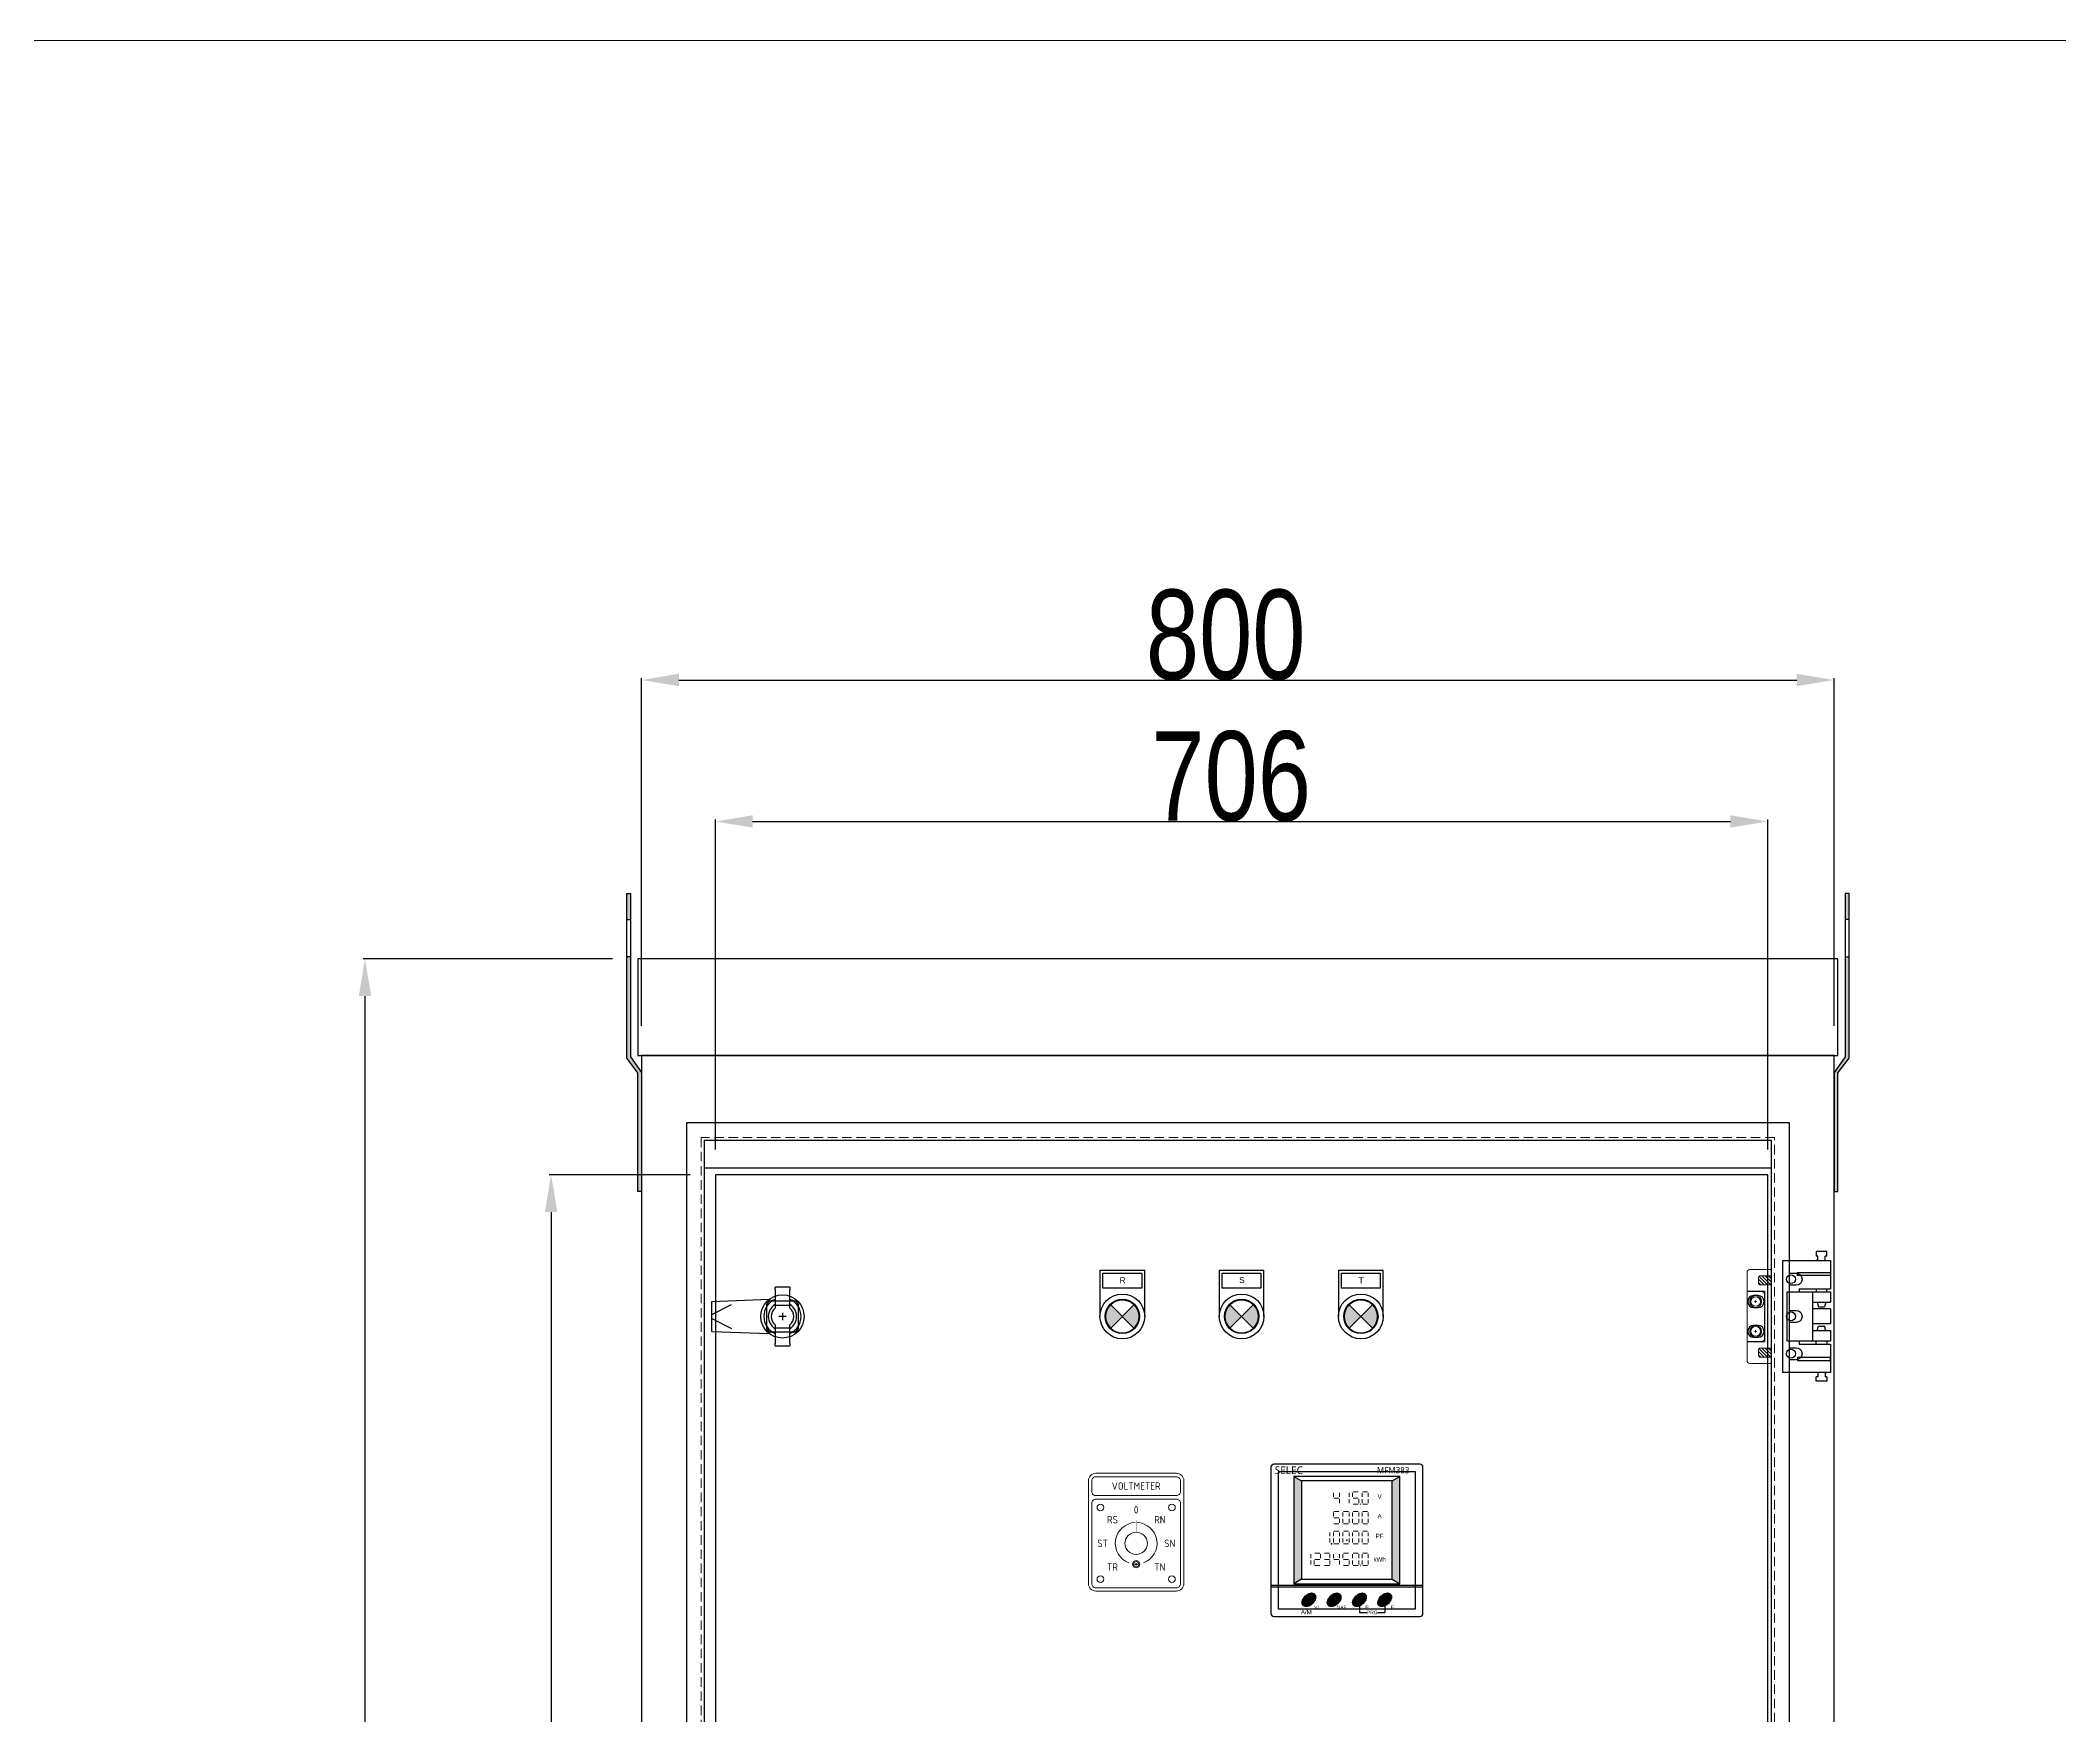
# Model space of a CAD drawing. Header units: inches. Extents: x 21 to 136330, y 8 to 58290.
# Drawn here: x 3099 to 4454, y 34556 to 35680 of the extents above; entities that cross this region are included whole.
import ezdxf
from ezdxf.enums import TextEntityAlignment as Align

# ---------------------------------------------------------------- set-up
doc = ezdxf.new("R2010")
doc.units = ezdxf.units.IN
doc.header["$MEASUREMENT"] = 0
doc.set_wipeout_variables(frame=1)
doc.linetypes.add('HIDDEN', pattern=[9.525, 6.35, -3.175])
doc.linetypes.add('HIDDEN2', pattern=[4.7625, 3.175, -1.5875])
for name, color, linetype, lineweight in [('0 TĂNG CỨNG', 7, 'Continuous', 15), ('01', 7, 'HIDDEN2', 13), ('07', 5, 'Continuous', 5), ('@.0.DM. NÉT ĐỨT', 8, 'HIDDEN', 9), ('hw_Text', 7, 'Continuous', 13)]:
    doc.layers.add(name, color=color, linetype=linetype, lineweight=lineweight)
for name, color, linetype in [('@.0.DM. NÉT CHÍNH', 7, 'Continuous'), ('@.DM. NÉT CẮT', 2, 'Continuous'), ('@.DM. THIẾT BỊ', 7, 'Continuous')]:
    doc.layers.add(name, color=color, linetype=linetype)
doc.layers.add('@.DM. KÍCH THƯỚC', color=8, linetype='Continuous', transparency=0.2)
doc.layers.add('@.DM. KÍCH THƯỚC @ 1', color=8, linetype='Continuous', transparency=0.2)
doc.styles.add('1_Segoe UI', font='segoeui.ttf')
doc.styles.add('ARIAL', font='arial.ttf')
doc.styles.add('Arial-Black', font='')
doc.styles.add('roman', font='roman.shx', dxfattribs={"width": 0.8})
doc.styles.add('Tahoma (Input Text)', font='tahoma.ttf')
doc.styles.add('VnArial', font='')
doc.styles.add('WD_IEC', font='isocp2.shx')
doc.styles.get('Arial-Black').set_extended_font_data('Arial Black')
doc.styles.get('VnArial').set_extended_font_data('.VnArial')
doc.dimstyles.new('Kích thước Duy Mạnh', dxfattribs={"dimtxt": 30, "dimasz": 25, "dimexe": 1.25, "dimexo": 20, "dimtad": 1, "dimdec": 1, "dimtxsty": 'roman', "dimcen": 2.5, "dimclrd": 8, "dimclre": 8, "dimclrt": 2, "dimadec": 0, "dimazin": 0, "dimtfac": 1, "dimtdec": 1, "dimtix": 1, "dimtmove": 0, "dimatfit": 3, "dimfxl": 1, "dimtfillclr": 1, "dimarcsym": 0})

# ---------------------------------------------------------------- blocks, each defined once
blk = doc.blocks.new('KHUNG KT1')
at = {"color": 7}
blk.add_lwpolyline([(0, 0), (7128, 0), (7128, -5040), (0, -5040)], close=True, dxfattribs=at)
at = {"color": 1, "style": 'Tahoma (Input Text)', "flags": 8}
for tag, p in [('#01', (328.9, -4851.1)), ('#03', (1514.7, -4846.3)), ('#05', (2819, -4851.1)), ('#07', (4424, -4851.1)), ('#09', (5172.9, -4851.1)), ('#02', (189.8, -4995.1)), ('#04', (1755.3, -4995.1)), ('#06', (2727.8, -4995.1)), ('#08', (4382.7, -4995.1)), ('#10', (5172.9, -4995.1))]:
    blk.add_attdef(tag, p, '', height=60, dxfattribs=at)
blk.add_attdef('#11', text='', height=60, dxfattribs=at).set_placement((6996, -4961.6), align=Align.CENTER)
at = {"layer": '0 TĂNG CỨNG', "color": 1, "style": 'ARIAL'}
blk.add_attdef('#12', (852.8, -4987.6), '', height=60, dxfattribs=at)
blk = doc.blocks.new('*D511')
at = {"layer": '@.DM. KÍCH THƯỚC', "color": 8, "lineweight": -2, "transparency": 16777216}
for p, q in [((3535.1, 34918.7), (3440.7, 34918.7)), ((3535.1, 33728.7), (3440.7, 33728.7))]:
    blk.add_line(p, q, dxfattribs=at)
at = {"layer": '@.DM. KÍCH THƯỚC', "lineweight": -2, "transparency": 16777216}
blk.add_line((3441.9, 34893.7), (3441.9, 33753.7), dxfattribs=at)
at = {"layer": '@.DM. KÍCH THƯỚC', "transparency": 16777216}
for points in [[(3437.7, 34893.7), (3446.1, 34893.7), (3441.9, 34918.7)], [(3437.7, 33753.7), (3446.1, 33753.7), (3441.9, 33728.7)]]:
    blk.add_solid(points, dxfattribs=at)
at = {"layer": 'Defpoints', "color": 0, "transparency": 16777216}
for p in [(3555.1, 34918.7), (3441.9, 33728.7), (3555.1, 33728.7)]:
    blk.add_point(p, dxfattribs=at)
at = {"layer": '@.DM. KÍCH THƯỚC', "color": 2, "transparency": 16777216, "insert": (3381.3, 34248.3), "char_height": 60, "attachment_point": 1, "rotation": 90, "style": 'roman'}
blk.add_mtext('1190', dxfattribs=at)
blk = doc.blocks.new('*D512')
at = {"layer": '@.DM. KÍCH THƯỚC', "color": 8, "lineweight": -2, "transparency": 16777216}
for p, q in [((3552.1, 34935.7), (3552.1, 35157)), ((4258.1, 34935.7), (4258.1, 35157))]:
    blk.add_line(p, q, dxfattribs=at)
at = {"layer": '@.DM. KÍCH THƯỚC', "lineweight": -2, "transparency": 16777216}
blk.add_line((3577.1, 35155.7), (4233.1, 35155.7), dxfattribs=at)
at = {"layer": '@.DM. KÍCH THƯỚC', "transparency": 16777216}
for points in [[(3577.1, 35159.9), (3577.1, 35151.6), (3552.1, 35155.7)], [(4233.1, 35159.9), (4233.1, 35151.6), (4258.1, 35155.7)]]:
    blk.add_solid(points, dxfattribs=at)
at = {"layer": 'Defpoints', "color": 0, "transparency": 16777216}
for p in [(4258.1, 35155.7), (3552.1, 34915.7), (4258.1, 34915.7)]:
    blk.add_point(p, dxfattribs=at)
at = {"layer": '@.DM. KÍCH THƯỚC', "color": 2, "transparency": 16777216, "insert": (3844.6, 35216.3), "char_height": 60, "attachment_point": 1, "style": 'roman'}
blk.add_mtext('706', dxfattribs=at)
blk = doc.blocks.new('*D517')
at = {"layer": '@.DM. KÍCH THƯỚC', "color": 8, "lineweight": -2, "transparency": 16777216}
for p, q in [((3483.1, 35063.6), (3315.8, 35063.6)), ((3485.7, 33563.7), (3315.8, 33563.7))]:
    blk.add_line(p, q, dxfattribs=at)
at = {"layer": '@.DM. KÍCH THƯỚC', "lineweight": -2, "transparency": 16777216}
blk.add_line((3317, 35038.6), (3317, 33588.7), dxfattribs=at)
at = {"layer": '@.DM. KÍCH THƯỚC', "transparency": 16777216}
for points in [[(3312.9, 35038.6), (3321.2, 35038.6), (3317, 35063.6)], [(3312.9, 33588.7), (3321.2, 33588.7), (3317, 33563.7)]]:
    blk.add_solid(points, dxfattribs=at)
at = {"layer": 'Defpoints', "color": 0, "transparency": 16777216}
for p in [(3503.1, 35063.6), (3317, 33563.7), (3505.7, 33563.7)]:
    blk.add_point(p, dxfattribs=at)
at = {"layer": '@.DM. KÍCH THƯỚC', "color": 2, "transparency": 16777216, "insert": (3256.4, 34233.7), "char_height": 60, "attachment_point": 1, "rotation": 90, "style": 'roman'}
blk.add_mtext('1500', dxfattribs=at)
blk = doc.blocks.new('*D518')
at = {"layer": '@.DM. KÍCH THƯỚC', "color": 8, "lineweight": -2, "transparency": 16777216}
for p, q in [((3502.6, 35018.7), (3502.6, 35251.9)), ((4302.6, 35018.7), (4302.6, 35251.9))]:
    blk.add_line(p, q, dxfattribs=at)
at = {"layer": '@.DM. KÍCH THƯỚC', "lineweight": -2, "transparency": 16777216}
blk.add_line((3527.6, 35250.6), (4277.6, 35250.6), dxfattribs=at)
at = {"layer": '@.DM. KÍCH THƯỚC', "transparency": 16777216}
for points in [[(3527.6, 35254.8), (3527.6, 35246.5), (3502.6, 35250.6)], [(4277.6, 35254.8), (4277.6, 35246.5), (4302.6, 35250.6)]]:
    blk.add_solid(points, dxfattribs=at)
at = {"layer": 'Defpoints', "color": 0, "transparency": 16777216}
for p in [(4302.6, 35250.6), (3502.6, 34998.7), (4302.6, 34998.7)]:
    blk.add_point(p, dxfattribs=at)
at = {"layer": '@.DM. KÍCH THƯỚC', "color": 2, "transparency": 16777216, "insert": (3840.9, 35311.2), "char_height": 60, "attachment_point": 1, "style": 'roman'}
blk.add_mtext('800', dxfattribs=at)
blk = doc.blocks.new('HL011-1-6')
at = {"color": 8}
for p, q in [((29.5, 81), (22.5, 81)), ((22.5, 81), (22.5, 78)), ((23.5, 78), (22.5, 78)), ((23.5, 75), (22.5, 75)), ((23.5, 75), (23.5, 78)), ((29.5, 78), (28.5, 78)), ((28.5, 75), (28.5, 78)), ((28.5, 75), (29.5, 75)), ((29.5, 78), (29.5, 81)), ((11, 56), (11, 54)), ((11, 56), (32, 56)), ((22.5, 56), (22.5, 54)), ((29.5, 54), (29.5, 56)), ((20, 54), (20, 21)), ((20, 47), (32, 47)), ((32, 42.5), (20, 42.5)), ((23.1, 47), (24, 44)), ((24, 44), (28, 44)), ((28.9, 47), (28, 44)), ((32, 32.5), (20, 32.5)), ((20, 28), (32, 28)), ((23.1, 28), (24, 31)), ((24, 31), (28, 31)), ((28.9, 28), (28, 31)), ((11, 21), (11, 19)), ((11, 19), (32, 19)), ((22.5, 19), (22.5, 21)), ((29.5, 21), (29.5, 19)), ((23.5, 0), (22.5, 0)), ((23.5, 0), (23.5, -3)), ((28.5, 0), (28.5, -3)), ((28.5, 0), (29.5, 0)), ((22.5, -6), (22.5, -3)), ((23.5, -3), (22.5, -3)), ((29.5, -6), (22.5, -6)), ((29.5, -3), (28.5, -3)), ((29.5, -3), (29.5, -6))]:
    blk.add_line(p, q, dxfattribs=at)
for points in [[(32, 19), (32, 0), (0, 0), (0, 75), (32, 75), (32, 56)], [(32, 28), (32, 21), (3, 21), (3, 54), (32, 54), (32, 47)], [(32, 42.5), (32, 32.5)]]:
    blk.add_lwpolyline(points, dxfattribs=at)
for points in [[(10, 67), (32, 67), (32, 65), (10, 65)], [(10, 8), (32, 8), (32, 10), (10, 10)]]:
    blk.add_lwpolyline(points, close=True, dxfattribs=at)
for centre in [(5.5, 62.5), (5.5, 37.5), (5.5, 12.5)]:
    blk.add_circle(centre, 3, dxfattribs=at)
blk = doc.blocks.new('MS722')
at = {"layer": '@.DM. THIẾT BỊ', "color": 4}
for p, q in [((-5, 37.8), (-5, 39.5)), ((5, 39.5), (-5, 39.5)), ((-5, 37.8), (-5, 27.2)), ((-5, 27.2), (-5, 25.3)), ((5, 27.2), (-5, 27.2)), ((5, 39.5), (5, 37.8)), ((5, 27.2), (5, 37.8)), ((5, 25.3), (5, 27.2)), ((-5, 14.2), (-5, 12.2)), ((5, 12.2), (5, 14.2)), ((-5, 12.2), (-5, 1.7)), ((-5, 12.2), (5, 12.2)), ((-5, 0), (-5, 1.7)), ((-5, 0), (5, 0)), ((5, 1.7), (5, 12.2)), ((5, 1.7), (5, 0))]:
    blk.add_line(p, q, dxfattribs=at)
for radius, start, end in [(12.5, 113.5782, 246.4218), (12.5, 293.5782, 66.4218), (7.5, 131.8103, 228.1897), (7.5, 311.8103, 48.1897)]:
    blk.add_arc((0, 19.8), radius, start, end, dxfattribs=at)
at = {"layer": '@.DM. THIẾT BỊ', "color": 9}
for start, end in [(121.7569, 238.2431), (301.7569, 58.2431)]:
    blk.add_arc((0, 19.8), 9.5, start, end, dxfattribs=at)
blk = doc.blocks.new('KTRONG')
at = {"layer": '@.DM. THIẾT BỊ', "color": 8}
for p, q in [((-47.5, 10), (-8.9, 11.5)), ((-47.5, -10), (-47.5, 10)), ((-47.5, 1.4), (-34.1, 8.1)), ((-47.5, -1.4), (-34.1, -8.1)), ((-47.5, -10), (-8.9, -11.5))]:
    blk.add_line(p, q, dxfattribs=at)
at = {"layer": '@.DM. THIẾT BỊ', "color": 1, "ltscale": 10}
blk.add_line((0, 2.5), (0, -2.5), dxfattribs=at)
at = {"layer": '@.DM. THIẾT BỊ', "color": 8}
blk.add_lwpolyline([(10.5, 7.5), (10.5, -7.5, -0.414214), (7.5, -10.5), (-7.5, -10.5, -0.414214), (-10.5, -7.5), (-10.5, 7.5, -0.414214), (-7.5, 10.5), (7.5, 10.5, -0.414214)], format="xyb", close=True, dxfattribs=at)
at = {"layer": '@.DM. THIẾT BỊ', "color": 1, "ltscale": 10}
blk.add_lwpolyline([(2.5, 0), (-2.5, 0)], dxfattribs=at)
at = {"layer": '@.DM. THIẾT BỊ', "color": 8}
blk.add_circle((0, 0), 14.5, dxfattribs=at)
blk.add_blockref('MS722', (0, -19.8), dxfattribs=at)
blk = doc.blocks.new('BL012-FRONT')
at = {"layer": '0 TĂNG CỨNG'}
h = blk.add_hatch(dxfattribs=at)
h.set_pattern_fill('ANSI31', color=2, scale=0.5, angle=90, style=0)
h.set_pattern_definition([(135, (-85095.0619, -23179.3125), (-1.122532015, -1.122532015), [])])
edge = h.paths.add_edge_path()
edge.add_line((-0.4, 52.7), (7.2, 52.7))
edge.add_line((7.2, 52.7), (7.2, 58.8))
edge.add_line((7.2, 58.8), (-0.4, 58.8))
edge.add_arc((-0.4, 57.8), 1, 90, 180)
edge.add_line((-1.4, 57.8), (-1.4, 53.7))
edge.add_arc((-0.4, 53.7), 1, 180, 270)
h = blk.add_hatch(dxfattribs=at)
h.set_pattern_fill('ANSI31', color=2, scale=0.5, angle=90, style=0)
h.set_pattern_definition([(135, (-85095.0619, -23227.8125), (-1.122532015, -1.122532015), [])])
edge = h.paths.add_edge_path()
edge.add_line((-0.4, 4.2), (7.2, 4.2))
edge.add_line((7.2, 4.2), (7.2, 10.3))
edge.add_line((7.2, 10.3), (-0.4, 10.3))
edge.add_arc((-0.4, 9.3), 1, 90, 180)
edge.add_line((-1.4, 9.3), (-1.4, 5.2))
edge.add_arc((-0.4, 5.2), 1, 180, 270)
at = {"color": 2, "linetype": 'HIDDEN2'}
blk.add_line((7.2, 4.2), (7.2, 10.3), dxfattribs=at)
at = {"layer": '0 TĂNG CỨNG', "color": 8}
for p, q in [((-4.1, 41.5), (-2.8, 41.5)), ((-3.4, 42.2), (-3.4, 40.8)), ((-4.1, 21.5), (-2.8, 21.5)), ((-3.4, 22.2), (-3.4, 20.8))]:
    blk.add_line(p, q, dxfattribs=at)
at = {"layer": '0 TĂNG CỨNG', "color": 1}
blk.add_lwpolyline([(-9.2, 14.5), (-9.2, 2, 0.414214), (-7.2, 0), (7.2, 0), (7.2, 63), (-7.2, 63, 0.414214), (-9.2, 61), (-9.2, 48.5), (2.8, 48.5), (2.8, 14.5)], format="xyb", close=True, dxfattribs=at)
at = {"layer": '0 TĂNG CỨNG', "color": 2}
for points in [[(-0.4, 52.7), (7.2, 52.7), (7.2, 58.8), (-0.4, 58.8, 0.414214), (-1.4, 57.8), (-1.4, 53.7, 0.414214)], [(-0.4, 4.2), (7.2, 4.2), (7.2, 10.3), (-0.4, 10.3, 0.414214), (-1.4, 9.3), (-1.4, 5.2, 0.414214)]]:
    blk.add_lwpolyline(points, format="xyb", close=True, dxfattribs=at)
at = {"layer": '0 TĂNG CỨNG', "color": 22}
blk.add_lwpolyline([(-9.2, 14.8), (0.6, 14.8, 0.414214), (2.6, 16.8), (2.6, 46.2, 0.414214), (0.6, 48.2), (-9.2, 48.2)], format="xyb", close=True, dxfattribs=at)
at = {"layer": '0 TĂNG CỨNG', "color": 61}
for centre in [(-3.4, 41.5), (-3.4, 21.5)]:
    blk.add_circle(centre, 4, dxfattribs=at)
at = {"layer": '0 TĂNG CỨNG', "color": 8}
for centre in [(-3.4, 41.5), (-3.4, 21.5)]:
    blk.add_circle(centre, 3.2, dxfattribs=at)
blk = doc.blocks.new('Den XANH')
h = blk.add_hatch(color=5)
h.paths.add_polyline_path([(15, 15), (22.8, 7.2, 0.198912), (26, 15, 0.198912), (22.8, 22.8)])
h.paths.add_polyline_path([(15, 15), (7.2, 22.8, 0.198912), (4, 15, 0.198912), (7.2, 7.2)])
at = {"color": 7}
for p, q in [((0, 46), (30, 46)), ((0, 46), (0, 15)), ((30, 15), (30, 46))]:
    blk.add_line(p, q, dxfattribs=at)
blk.add_lwpolyline([(2, 44), (28, 44), (28, 34), (2, 34)], close=True, dxfattribs=at)
blk.add_circle((15, 15), 15, dxfattribs=at)
at = {"layer": '07', "color": 5, "linetype": 'Continuous', "lineweight": 5, "ltscale": 3}
for p, q in [((22.8, 22.8), (7.2, 7.2)), ((7.2, 22.8), (22.8, 7.2))]:
    blk.add_line(p, q, dxfattribs=at)
blk.add_circle((15, 15), 11, dxfattribs=at)
at = {"layer": '01', "color": 2, "linetype": 'Continuous', "lineweight": 5, "style": 'Arial-Black'}
blk.add_attdef('T-SP', text='', height=2.4, dxfattribs=at).set_placement((15.2, 37), align=Align.CENTER)
blk = doc.blocks.new('Den DO')
h = blk.add_hatch(color=1)
h.paths.add_polyline_path([(7.2, 7.2), (15, 15), (7.2, 22.8, 0.198912), (4, 15, 0.198912)])
h.paths.add_polyline_path([(15, 15), (22.8, 7.2, 0.198912), (26, 15, 0.198912), (22.8, 22.8)])
at = {"color": 7}
for p, q in [((0, 46), (30, 46)), ((0, 46), (0, 15)), ((30, 15), (30, 46))]:
    blk.add_line(p, q, dxfattribs=at)
blk.add_lwpolyline([(2, 44), (28, 44), (28, 34), (2, 34)], close=True, dxfattribs=at)
blk.add_circle((15, 15), 15, dxfattribs=at)
at = {"layer": '07', "color": 1, "linetype": 'Continuous', "lineweight": 5, "ltscale": 3}
for p, q in [((22.8, 22.8), (7.2, 7.2)), ((7.2, 22.8), (22.8, 7.2))]:
    blk.add_line(p, q, dxfattribs=at)
blk.add_circle((15, 15), 11, dxfattribs=at)
at = {"layer": '01', "color": 2, "linetype": 'Continuous', "lineweight": 5, "style": 'Arial-Black'}
blk.add_attdef('T-SP', text='', height=2.4, dxfattribs=at).set_placement((15, 38.8), align=Align.CENTER)
blk = doc.blocks.new('Den VANG')
h = blk.add_hatch(color=2)
h.paths.add_polyline_path([(22.8, 7.2, 0.198912), (26, 15, 0.198912), (22.8, 22.8), (15, 15)])
h.paths.add_polyline_path([(7.2, 7.2), (15, 15), (7.2, 22.8, 0.198912), (4, 15, 0.198912)])
at = {"color": 7}
for p, q in [((0, 46), (30, 46)), ((0, 46), (0, 15)), ((30, 15), (30, 46))]:
    blk.add_line(p, q, dxfattribs=at)
blk.add_lwpolyline([(2, 44), (28, 44), (28, 34), (2, 34)], close=True, dxfattribs=at)
blk.add_circle((15, 15), 15, dxfattribs=at)
at = {"layer": '07', "color": 2, "linetype": 'Continuous', "lineweight": 5, "ltscale": 3}
for p, q in [((22.8, 22.8), (7.2, 7.2)), ((7.2, 22.8), (22.8, 7.2))]:
    blk.add_line(p, q, dxfattribs=at)
blk.add_circle((15, 15), 11, dxfattribs=at)
at = {"layer": '01', "color": 2, "linetype": 'Continuous', "lineweight": 5, "style": 'Arial-Black'}
blk.add_attdef('T-SP', text='', height=2.4, dxfattribs=at).set_placement((15.2, 37), align=Align.CENTER)
blk = doc.blocks.new('*U61')
at = {"color": 7}
ref = blk.add_blockref('Den DO', (-95, -46), dxfattribs=at)
ref.add_attrib('T-SP', 'R', dxfattribs={"layer": '01', "color": 2, "linetype": 'Continuous', "lineweight": 5, "height": 4, "style": 'ARIAL'}).set_placement((-79.8, -8.8), align=Align.CENTER)
ref = blk.add_blockref('Den VANG', (-15, -46), dxfattribs=at)
ref.add_attrib('T-SP', 'S', dxfattribs={"layer": '01', "color": 2, "linetype": 'Continuous', "lineweight": 5, "height": 4, "style": 'ARIAL'}).set_placement((0.2, -8.6), align=Align.CENTER)
ref = blk.add_blockref('Den XANH', (65, -46), dxfattribs=at)
ref.add_attrib('T-SP', 'T', dxfattribs={"layer": '01', "color": 2, "linetype": 'Continuous', "lineweight": 5, "height": 4, "style": 'ARIAL'}).set_placement((80.2, -8.7), align=Align.CENTER)
blk = doc.blocks.new('*U62')
at = {"color": 0, "linetype": 'ByBlock', "lineweight": 9}
blk.add_lwpolyline([(-27, 32), (27, 32, 0.414214), (29.7, 34.7), (29.7, 42, 0.414214), (27, 44.7), (-27, 44.7, 0.414214), (-29.8, 42), (-29.8, 34.7, 0.414214)], format="xyb", close=True, dxfattribs=at)
at = {"color": 150, "linetype": 'ByBlock', "lineweight": 9}
for centre in [(-24, 24), (24, 24), (-24, -24), (24, -24)]:
    blk.add_circle(centre, 2.25, dxfattribs=at)
at = {"color": 0, "linetype": 'ByBlock', "lineweight": 9, "style": 'WD_IEC'}
for s, p in [('VOLTMETER', (0, 38.4)), ('RS', (-15.9, 15.9)), ('RN', (15.9, 15.9)), ('ST', (-22.5, 0)), ('SN', (22.5, 0)), ('TR', (-15.9, -15.9)), ('TN', (15.9, -15.9))]:
    blk.add_text(s, height=5, dxfattribs=at).set_placement(p, align=Align.MIDDLE_CENTER)
at = {"color": 0, "linetype": 'ByBlock', "lineweight": 9}
blk.add_wipeout([(5.5, 0), (0.2, 15.3), (0.2, 15.3), (0.2, 15.3), (0.2, 15.4), (0.2, 15.4), (0.2, 15.4), (0.2, 15.4), (0.2, 15.4), (0.2, 15.4), (0.2, 15.4), (0.1, 15.4), (0.1, 15.4), (0.1, 15.5), (0.1, 15.5), (0.1, 15.5), (0.1, 15.5), (0.1, 15.5), (0, 15.5), (0, 15.5), (0, 15.5), (0, 15.5), (0, 15.5), (0, 15.5), (-0.1, 15.5), (-0.1, 15.5), (-0.1, 15.5), (-0.1, 15.5), (-0.1, 15.5), (-0.1, 15.4), (-0.1, 15.4), (-0.2, 15.4), (-0.2, 15.4), (-0.2, 15.4), (-0.2, 15.4), (-0.2, 15.4), (-0.2, 15.4), (-0.2, 15.4), (-0.2, 15.3), (-0.2, 15.3), (-0.2, 15.3), (-5.5, 0), (-4.5, -19), (4.5, -19)], dxfattribs=at)
at = {"linetype": 'ByBlock', "lineweight": 9}
blk.add_hatch(color=0, dxfattribs=at).paths.add_polyline_path([(0.2, 15.3), (0.2, 15.3), (0.2, 15.3), (0.2, 15.4), (0.2, 15.4), (0.2, 15.4), (0.2, 15.4), (0.2, 15.4), (0.2, 15.4), (0.2, 15.4), (0.1, 15.4), (0.1, 15.4), (0.1, 15.5), (0.1, 15.5), (0.1, 15.5), (0.1, 15.5), (0.1, 15.5), (0, 15.5), (0, 15.5), (0, 15.5), (0, 15.5), (0, 15.5), (0, 15.5), (-0.1, 15.5), (-0.1, 15.5), (-0.1, 15.5), (-0.1, 15.5), (-0.1, 15.5), (-0.1, 15.4), (-0.1, 15.4), (-0.2, 15.4), (-0.2, 15.4), (-0.2, 15.4), (-0.2, 15.4), (-0.2, 15.4), (-0.2, 15.4), (-0.2, 15.4), (-0.2, 15.3), (-0.2, 15.3), (-0.2, 15.3), (-0.2, 7.5), (0.2, 7.5)])
at = {"color": 0, "linetype": 'ByBlock', "lineweight": 18}
blk.add_lwpolyline([(-27, -32), (27, -32, 0.414214), (32, -27), (32, 42, 0.414214), (27, 47), (-27, 47, 0.414214), (-32, 42), (-32, -27, 0.414214)], format="xyb", close=True, dxfattribs=at)
at = {"color": 0, "linetype": 'ByBlock', "lineweight": 9}
blk.add_lwpolyline([(-27, -29.8), (27, -29.8, 0.414214), (29.7, -27), (29.7, 27, 0.414214), (27, 29.7), (-27, 29.7, 0.414214), (-29.8, 27), (-29.8, -27, 0.414214)], format="xyb", close=True, dxfattribs=at)
blk.add_lwpolyline([(0.8, -14.1), (0.8, -13.9), (0.1, -13.9), (0.1, -13.2), (-0.1, -13.2), (-0.1, -13.9), (-0.8, -13.9), (-0.8, -14.1), (-0.1, -14.1), (-0.1, -14.8), (0.1, -14.8), (0.1, -14.1)], close=True, dxfattribs=at)
at = {"color": 150, "linetype": 'ByBlock', "lineweight": 9}
blk.add_circle((0, 0), 7.5, dxfattribs=at)
at = {"color": 0, "linetype": 'ByBlock', "lineweight": 9}
for radius in [2.5, 1.75]:
    blk.add_circle((0, -14), radius, dxfattribs=at)
for start, end in [(92.839, 249.0883), (290.9117, 87.161)]:
    blk.add_arc((0, 0), 14, start, end, dxfattribs=at)
at = {"layer": 'Defpoints', "color": 1, "linetype": 'ByBlock', "lineweight": 9}
blk.add_line((0, 0), (0, 0), dxfattribs=at)
at = {"color": 0, "linetype": 'ByBlock', "lineweight": 9, "style": 'WD_IEC'}
blk.add_text('0', height=5, dxfattribs=at).set_placement((0, 22.5), align=Align.MIDDLE_CENTER)
blk = doc.blocks.new('*U40')
at = {"ltscale": 5, "true_color": 0x22346e, "transparency": 33554559}
h = blk.add_hatch(color=159, dxfattribs=at)
h.dxf.hatch_style = 1
h.set_gradient(color2=(255, 255, 0), name='SPHERICAL')
h.paths.add_polyline_path([(-29.5, 88.1), (-34.5, 91.1), (-34.5, 21.2), (-29.5, 24.2)])
h = blk.add_hatch(color=159, dxfattribs=at)
h.dxf.hatch_style = 1
h.set_gradient(color2=(255, 255, 0), name='SPHERICAL')
h.paths.add_polyline_path([(29.5, 88.1), (34.5, 91.1), (34.5, 21.2), (29.5, 24.2)])
at = {"ltscale": 5, "transparency": 33554559}
h = blk.add_hatch(color=256, dxfattribs=at)
h.dxf.hatch_style = 1
h.set_gradient(color1=(200, 201, 45), color2=(0, 0, 0), name='INVCURVED')
edge = h.paths.add_edge_path()
edge.add_ellipse((-24.7, 10.8), major_axis=(-3.73, -3.73), ratio=0.643306, start_angle=0, end_angle=360)
h = blk.add_hatch(color=256, dxfattribs=at)
h.dxf.hatch_style = 1
h.set_gradient(color1=(200, 201, 45), color2=(0, 0, 0), name='INVCURVED')
edge = h.paths.add_edge_path()
edge.add_ellipse((-8.3, 10.8), major_axis=(-3.73, -3.73), ratio=0.643306, start_angle=0, end_angle=360)
h = blk.add_hatch(color=256, dxfattribs=at)
h.dxf.hatch_style = 1
h.set_gradient(color1=(200, 201, 45), color2=(0, 0, 0), name='INVCURVED')
edge = h.paths.add_edge_path()
edge.add_ellipse((8.2, 10.8), major_axis=(-3.73, -3.73), ratio=0.643306, start_angle=0, end_angle=360)
h = blk.add_hatch(color=256, dxfattribs=at)
h.dxf.hatch_style = 1
h.set_gradient(color1=(200, 201, 45), color2=(0, 0, 0), name='INVCURVED')
edge = h.paths.add_edge_path()
edge.add_ellipse((24.6, 10.8), major_axis=(-3.73, -3.73), ratio=0.643306, start_angle=0, end_angle=360)
at = {"color": 152, "true_color": 0x2776bb}
for p, q in [((-34.5, 91.1), (-29.5, 88.1)), ((29.5, 88.1), (34.5, 91.1)), ((-29.5, 24.2), (-34.5, 21.2)), ((29.5, 24.2), (34.5, 21.2))]:
    blk.add_line(p, q, dxfattribs=at)
at = {"color": 7, "linetype": 'Continuous', "lineweight": 13}
for p, q in [((-8.8, 80.3), (-8.8, 77.8)), ((-4.8, 80.3), (-4.8, 77.8)), ((1.5, 80.3), (1.5, 77.8)), ((3.6, 80.3), (3.6, 77.8)), ((4.1, 81.1), (7.3, 81.1)), ((9.9, 80.3), (9.9, 77.8)), ((10.3, 81.1), (13.5, 81.1)), ((13.9, 80.3), (13.9, 77.8)), ((-8.8, 67.5), (-8.8, 64.9)), ((-8.4, 77), (-5.2, 77)), ((-8.4, 68.2), (-5.2, 68.2)), ((-4.8, 73.7), (-4.8, 76.3)), ((-2.6, 67.5), (-2.6, 64.9)), ((-2.2, 68.2), (1, 68.2)), ((1.5, 73.7), (1.5, 76.3)), ((1.5, 67.5), (1.5, 64.9)), ((3.6, 67.5), (3.6, 64.9)), ((4.1, 77), (7.3, 77)), ((4.1, 73), (7.3, 73)), ((4.1, 68.2), (7.3, 68.2)), ((7.7, 73.7), (7.7, 76.3)), ((7.7, 67.5), (7.7, 64.9)), ((9.9, 73.7), (9.9, 76.3)), ((9.9, 67.5), (9.9, 64.9)), ((10.3, 73), (13.5, 73)), ((10.3, 68.2), (13.5, 68.2)), ((13.9, 73.7), (13.9, 76.3)), ((13.9, 67.5), (13.9, 64.9)), ((-11, 54.6), (-11, 52.1)), ((-8.8, 54.6), (-8.8, 52.1)), ((-8.4, 64.2), (-5.2, 64.2)), ((-8.4, 60.2), (-5.2, 60.2)), ((-8.4, 55.4), (-5.2, 55.4)), ((-4.8, 60.9), (-4.8, 63.5)), ((-4.8, 54.6), (-4.8, 52.1)), ((-2.6, 60.9), (-2.6, 63.5)), ((-2.6, 54.6), (-2.6, 52.1)), ((-2.2, 60.2), (1, 60.2)), ((-2.2, 55.4), (1, 55.4)), ((1.5, 60.9), (1.5, 63.5)), ((1.5, 54.6), (1.5, 52.1)), ((3.6, 60.9), (3.6, 63.5)), ((3.6, 54.6), (3.6, 52.1)), ((4.1, 60.2), (7.3, 60.2)), ((4.1, 55.4), (7.3, 55.4)), ((7.7, 60.9), (7.7, 63.5)), ((7.7, 54.6), (7.7, 52.1)), ((9.9, 60.9), (9.9, 63.5)), ((9.9, 54.6), (9.9, 52.1)), ((10.3, 60.2), (13.5, 60.2)), ((10.3, 55.4), (13.5, 55.4)), ((13.9, 60.9), (13.9, 63.5)), ((13.9, 54.6), (13.9, 52.1)), ((-23.5, 40.4), (-23.5, 37.9)), ((-20.9, 41.2), (-17.6, 41.2)), ((-17.2, 40.4), (-17.2, 37.9)), ((-14.6, 41.2), (-11.4, 41.2)), ((-11, 48), (-11, 50.6)), ((-11, 40.4), (-11, 37.9)), ((-8.8, 48), (-8.8, 50.6)), ((-8.8, 40.4), (-8.8, 37.9)), ((-8.4, 47.3), (-5.2, 47.3)), ((-4.8, 48), (-4.8, 50.6)), ((-4.8, 40.4), (-4.8, 37.9)), ((-2.6, 48), (-2.6, 50.6)), ((-2.6, 40.4), (-2.6, 37.9)), ((-2.2, 47.3), (1, 47.3)), ((-2.2, 41.2), (1, 41.2)), ((1.5, 48), (1.5, 50.6)), ((3.6, 48), (3.6, 50.6)), ((3.6, 40.4), (3.6, 37.9)), ((4.1, 47.3), (7.3, 47.3)), ((4.1, 41.2), (7.3, 41.2)), ((7.7, 48), (7.7, 50.6)), ((7.7, 40.4), (7.7, 37.9)), ((9.9, 48), (9.9, 50.6)), ((9.9, 40.4), (9.9, 37.9)), ((10.3, 47.3), (13.5, 47.3)), ((10.3, 41.2), (13.5, 41.2)), ((13.9, 48), (13.9, 50.6)), ((13.9, 40.4), (13.9, 37.9)), ((-23.5, 33.8), (-23.5, 36.4)), ((-21.3, 33.8), (-21.3, 36.4)), ((-20.9, 37.1), (-17.6, 37.1)), ((-20.9, 33.1), (-17.6, 33.1)), ((-14.6, 37.1), (-11.4, 37.1)), ((-14.6, 33.1), (-11.4, 33.1)), ((-11, 33.8), (-11, 36.4)), ((-8.4, 37.1), (-5.2, 37.1)), ((-4.8, 33.8), (-4.8, 36.4)), ((-2.2, 37.1), (1, 37.1)), ((-2.2, 33.1), (1, 33.1)), ((1.5, 33.8), (1.5, 36.4)), ((3.6, 33.8), (3.6, 36.4)), ((4.1, 33.1), (7.3, 33.1)), ((7.7, 33.8), (7.7, 36.4)), ((9.9, 33.8), (9.9, 36.4)), ((10.3, 33.1), (13.5, 33.1)), ((13.9, 33.8), (13.9, 36.4))]:
    blk.add_line(p, q, dxfattribs=at)
for p, q in [((-49.5, 20.3), (49.5, 20.3)), ((-49.5, 19.2), (49.5, 19.2))]:
    blk.add_line(p, q)
at = {"ltscale": 5}
for p, q in [((8.2, 6.8), (8.2, 2.6)), ((8.2, 2.6), (13, 2.6)), ((20.1, 2.6), (24.6, 2.6)), ((24.6, 6.8), (24.6, 2.6))]:
    blk.add_line(p, q, dxfattribs=at)
blk.add_lwpolyline([(-47.5, 99, 0.414214), (-49.5, 97), (-49.5, 2, 0.414214), (-47.5, 0), (47.5, 0, 0.414214), (49.5, 2), (49.5, 97, 0.414214), (47.5, 99)], format="xyb", close=True)
at = {"color": 152, "true_color": 0x2776bb}
for points in [[(-34.5, 21.2), (34.5, 21.2), (34.5, 91.1), (-34.5, 91.1)], [(-29.5, 24.2), (29.5, 24.2), (29.5, 88.1), (-29.5, 88.1)]]:
    blk.add_lwpolyline(points, close=True, dxfattribs=at)
at = {"ltscale": 5}
for centre in [(8.8, 73), (-3.7, 60.2), (-9.9, 47.3), (8.8, 33.1)]:
    blk.add_circle(centre, 0.076, dxfattribs=at)
for centre in [(-24.7, 10.8), (-8.3, 10.8), (8.2, 10.8), (24.6, 10.8)]:
    blk.add_ellipse(centre, major_axis=(-3.73, -3.73), ratio=0.643306)
blk.add_point((-9.9, 47.3), dxfattribs=at)
at = {"style": '1_Segoe UI'}
for s, height, p in [('SELEC', 5, (-46.9, 92.6)), ('MFM383', 4, (19.6, 93.1))]:
    blk.add_text(s, height=height, dxfattribs=at).set_placement(p)
at = {"layer": 'hw_Text', "lineweight": 13, "style": 'VnArial'}
for s, height, p in [('V', 2.88, (21.3, 78)), ('A', 2.88, (21.3, 65.2)), ('PF', 2.88, (21.3, 52.3)), ('kWh', 2.88, (21.3, 37.1)), ('A/M', 2.88, (-26.4, 2.8)), ('VI', 2.3, (-19.7, 5.9)), ('VAF', 2.3, (-3.3, 5.9)), ('P', 2.3, (13.1, 5.9)), ('PRG', 2.3, (16.5, 2.6)), ('E', 2.3, (29.6, 5.9))]:
    blk.add_text(s, height=height, rotation=360, dxfattribs=at).set_placement(p, align=Align.MIDDLE_CENTER)
blk = doc.blocks.new('1232')
at = {"layer": '@.DM. THIẾT BỊ'}
blk.add_point((48, 46.5), dxfattribs=at)
blk.add_blockref('*U40', (48, -3), dxfattribs=at)
blk = doc.blocks.new('cắt màn điều khiển')
at = {"layer": '@.DM. NÉT CẮT'}
blk.add_lwpolyline([(46, 46), (-46, 46), (-46, -46), (46, -46)], close=True, dxfattribs=at)
blk.add_point((0, 0), dxfattribs=at)
blk = doc.blocks.new('Tai cau - 1')
h = blk.add_hatch(color=8)
h.paths.add_polyline_path([(-7.5, 200), (-10, 200), (-10, 182.5), (-7.5, 182.5)])
h.paths.add_polyline_path([(-7.5, 157.5), (-10, 157.5), (-10, 89.6), (-2.5, 79.6), (-2.5, 0), (0, 0), (0, 80), (-7.5, 90.4)])
at = {"color": 8}
for p, q in [((-10, 200), (-7.5, 200)), ((-10, 89.6), (-10, 200)), ((-7.5, 200), (-7.5, 90.4)), ((-2.5, 79.6), (-10, 89.6))]:
    blk.add_line(p, q, dxfattribs=at)
at = {"color": 2}
blk.add_lwpolyline([(-10, 182.5), (-7.5, 182.5), (-7.5, 157.5), (-10, 157.5)], close=True, dxfattribs=at)
at = {"color": 8}
blk.add_lwpolyline([(-7.5, 90.4), (0, 80), (0, 0), (-2.5, 0), (-2.5, 79.6)], dxfattribs=at)

msp = doc.modelspace()

# ---------------------------------------------------------------- linework, layer by layer
for centre in [(3825.129, 34823.7178), (3905.129, 34823.7178), (3985.129, 34823.7178)]:
    msp.add_circle(centre, 11.5)
at = {"layer": '@.0.DM. NÉT CHÍNH'}
for p, q in [((3586.629, 34816.2178), (3586.629, 34831.2178)), ((3589.629, 34834.2178), (3604.629, 34834.2178)), ((3607.629, 34831.2178), (3607.629, 34816.2178)), ((3604.629, 34813.2178), (3589.629, 34813.2178))]:
    msp.add_line(p, q, dxfattribs=at)
for points in [[(3500.129, 34998.6545), (4305.129, 34998.6545), (4305.129, 35063.5947), (3500.129, 35063.5947)], [(3502.629, 33663.7178), (4302.629, 33663.7178), (4302.629, 34998.6545), (3502.629, 34998.6545)], [(3532.629, 33693.7178), (4272.629, 33693.7178), (4272.629, 34953.6545), (3532.629, 34953.6545)], [(3544.629, 33705.7178), (4260.629, 33705.7178), (4260.629, 34941.6545), (3544.629, 34941.6545)], [(3544.629, 33724.2178), (4260.629, 33724.2178), (4260.629, 34923.2178), (3544.629, 34923.2178)]]:
    msp.add_lwpolyline(points, close=True, dxfattribs=at)
at = {"layer": '@.0.DM. NÉT CHÍNH', "color": 6}
msp.add_lwpolyline([(3552.129, 33728.7178), (4258.129, 33728.7178), (4258.129, 34918.7178), (3552.129, 34918.7178)], close=True, dxfattribs=at)
at = {"layer": '@.0.DM. NÉT CHÍNH'}
for points in [[(4272.629, 34852.7178), (4277.129, 34852.7178, -1), (4277.129, 34844.7178), (4272.629, 34844.7178)], [(4272.629, 34827.7178), (4277.129, 34827.7178, -1), (4277.129, 34819.7178), (4272.629, 34819.7178)], [(4272.629, 34802.7178), (4277.129, 34802.7178, -1), (4277.129, 34794.7178), (4272.629, 34794.7178)]]:
    msp.add_lwpolyline(points, format="xyb", dxfattribs=at)
for points in [[(4248.629, 34829.7178), (4251.629, 34829.7178, 1), (4251.629, 34837.7178), (4248.629, 34837.7178, 1)], [(4248.629, 34809.7178), (4251.629, 34809.7178, 1), (4251.629, 34817.7178), (4248.629, 34817.7178, 1)]]:
    msp.add_lwpolyline(points, format="xyb", close=True, dxfattribs=at)
for centre, start, end in [((3589.629, 34831.2178), 90, 180), ((3604.629, 34831.2178), 0, 90), ((3589.629, 34816.2178), 180, 270), ((3604.629, 34816.2178), 270, 0)]:
    msp.add_arc(centre, 3, start, end, dxfattribs=at)
at = {"layer": '@.0.DM. NÉT ĐỨT'}
msp.add_lwpolyline([(3542.629, 33703.7178), (4262.629, 33703.7178), (4262.629, 34943.6545), (3542.629, 34943.6545)], close=True, dxfattribs=at)

# ---------------------------------------------------------------- block references
at = {"color": 7}
for name, p in [('Tai cau - 1', (3502.629, 34907.4261)), ('HL011-1-6', (4268.129, 34786.2178))]:
    msp.add_blockref(name, p, dxfattribs=at)
at = {"color": 7, "xscale": -1}
msp.add_blockref('Tai cau - 1', (4302.629, 34907.4261), dxfattribs=at)
for name, p in [('*U61', (3905.129, 34854.7178)), ('KTRONG', (3597.129, 34823.7178)), ('cắt màn điều khiển', (3975.7378, 34673.5576))]:
    msp.add_blockref(name, p)
at = {"color": 2}
msp.add_blockref('BL012-FRONT', (4253.379, 34792.2178), dxfattribs=at)
at = {"xscale": 1.03125, "yscale": 1.03125, "zscale": 1.03125}
msp.add_blockref('1232', (3926.2378, 34625.6045), dxfattribs=at)
at = {"layer": '0 TĂNG CỨNG', "color": 1, "xscale": 0.8792977987369557, "yscale": 0.8792977987369557, "zscale": 0.8792977987369557}
msp.add_blockref('KHUNG KT1', (1675.9116, 35679.6427), dxfattribs=at)

# ---------------------------------------------------------------- dimensions: what is measured, and where the dimension line sits
at = {"layer": '@.DM. KÍCH THƯỚC @ 1', "color": 0}
for base, p1, p2, picture, middle in [((4302.629, 35250.6172), (3502.629, 34998.6545), (4302.629, 34998.6545), '*D518', (3902.629, 35250.6172)), ((4258.129, 35155.7178), (3552.129, 34915.7178), (4258.129, 34915.7178), '*D512', (3905.129, 35155.7178))]:
    dim = msp.add_linear_dim(base=base, p1=p1, p2=p2, dimstyle='Kích thước Duy Mạnh', override={"dimscale": 1, "dimtxt": 60, "dimdec": 0, "dimclrd": 256, "dimtdec": 0, "dimtix": 1, "dimtofl": 0, "dimtmove": 0, "dimatfit": 1}, dxfattribs=at)
    dim.commit()
    dim.dimension.update_dxf_attribs({"geometry": picture, "text_midpoint": middle, "dimtype": 128})
for base, p1, p2, picture, middle in [((3317.0381, 33563.7178), (3503.129, 35063.5947), (3505.6997, 33563.7178), '*D517', (3317.0381, 34313.6563)), ((3441.9123, 33728.7178), (3555.129, 34918.7178), (3555.129, 33728.7178), '*D511', (3441.9123, 34323.7178))]:
    dim = msp.add_linear_dim(base=base, p1=p1, p2=p2, angle=270, dimstyle='Kích thước Duy Mạnh', override={"dimscale": 1, "dimtxt": 60, "dimdec": 0, "dimclrd": 256, "dimtdec": 0, "dimtix": 1, "dimtofl": 0, "dimtmove": 0, "dimatfit": 1}, dxfattribs=at)
    dim.commit()
    dim.dimension.update_dxf_attribs({"geometry": picture, "text_midpoint": middle, "dimtype": 128})

# ---------------------------------------------------------------- next in the draw order: block references
msp.add_blockref('*U62', (3834.3973, 34671.5305))

doc.saveas('drawing.dxf')
